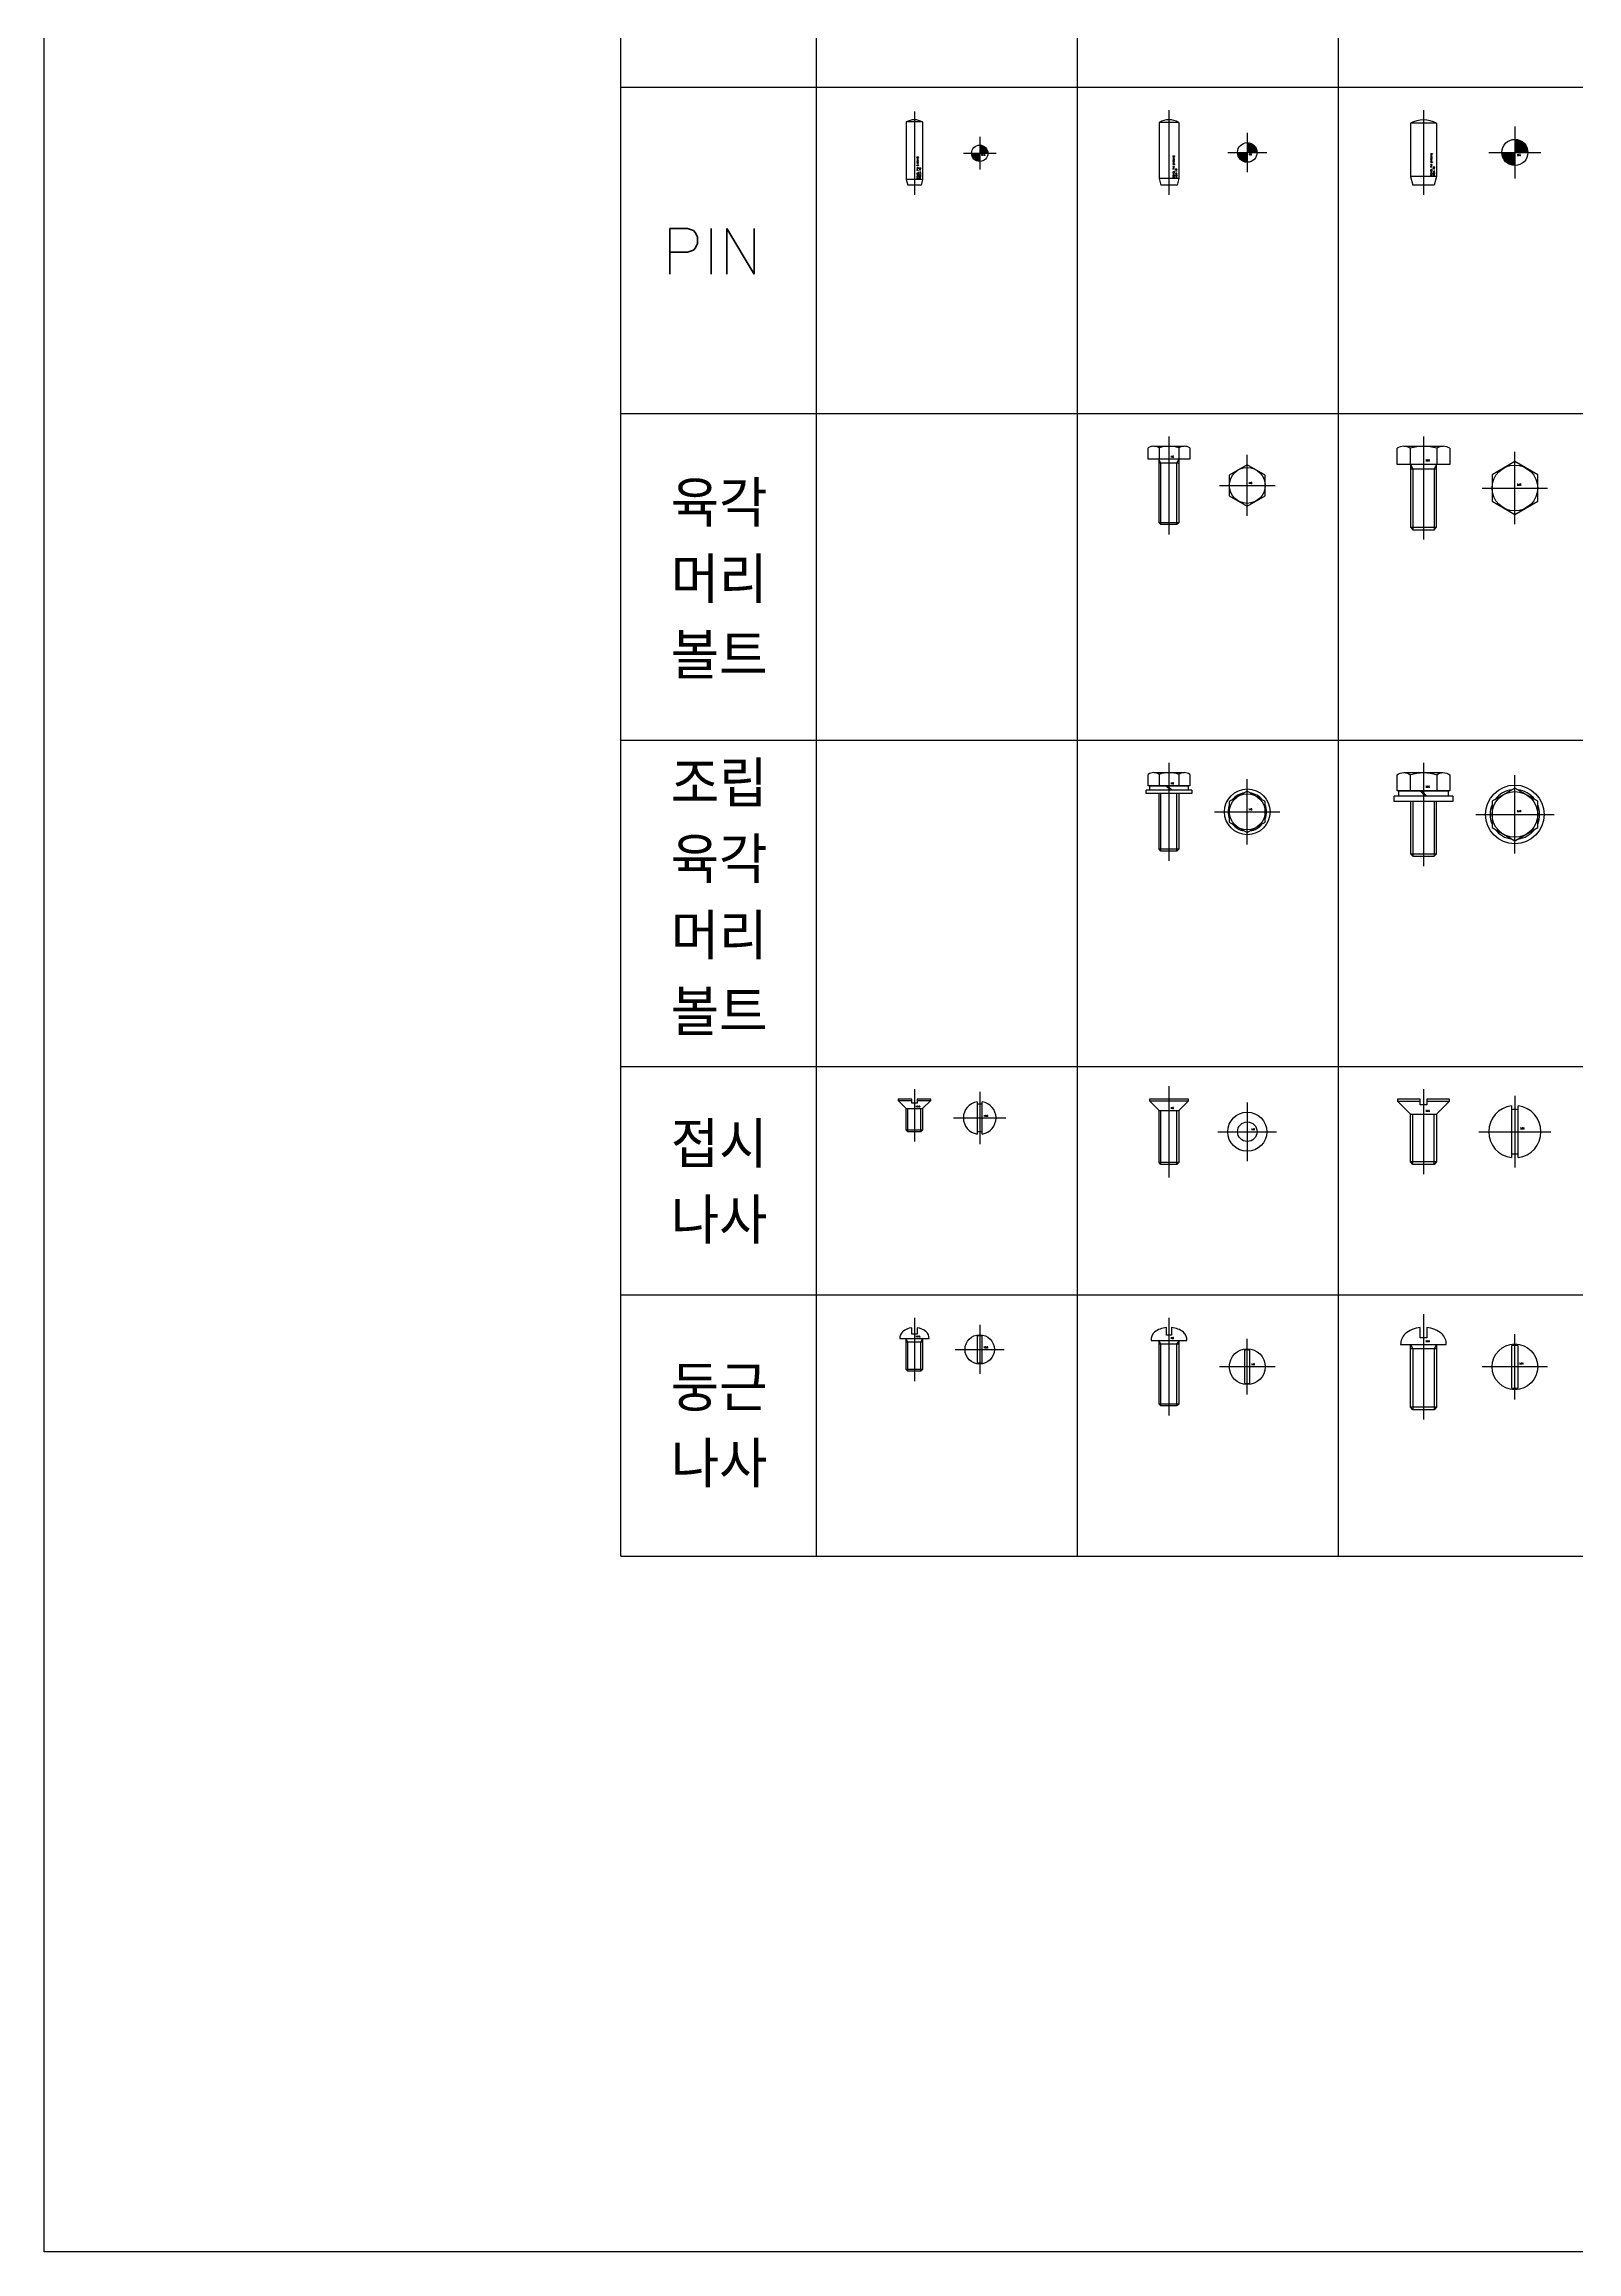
# Model space of a CAD drawing. Header units: millimetres. Extents: x -69 to 11173, y 1341 to 6119.
# Drawn here: x 2498.1 to 2732.9, y 4813.8 to 5151.9 of the extents above; entities that cross this region are included whole.
import ezdxf

# ---------------------------------------------------------------- set-up
doc = ezdxf.new("R2010")
doc.units = ezdxf.units.MM
doc.linetypes.add('CENTER', pattern=[50.8, 31.75, -6.35, 6.35, -6.35])
doc.linetypes.add('HIDDEN', pattern=[9.525, 6.35, -3.175])
for name, color, linetype in [('0N', 7, 'Continuous'), ('1', 220, 'CENTER'), ('3', 223, 'HIDDEN')]:
    doc.layers.add(name, color=color, linetype=linetype)
doc.styles.get("Standard").update_dxf_attribs({"font": 'romans.shx', "bigfont": 'whgtxt.shx'})

msp = doc.modelspace()

# ---------------------------------------------------------------- hatches: boundary and pattern name
h = msp.add_hatch(color=256)
h.paths.add_polyline_path([(2682.43952, 5136.83639), (2682.43952, 5135.33639), (2683.93952, 5135.33639, 0.414213562)])
h.paths.add_polyline_path([(2682.43952, 5135.33639), (2680.93952, 5135.33639, 0.414213562), (2682.43952, 5133.83639)])
h.paths.add_polyline_path([(2682.64921, 5135.53173), (2683.19088, 5135.53173), (2683.19088, 5135.90673), (2682.64921, 5135.90673)], flags=24)
h = msp.add_hatch(color=256)
h.paths.add_polyline_path([(2723.43952, 5137.33639), (2723.43952, 5135.33639), (2725.43952, 5135.33639, 0.414213562)])
h.paths.add_polyline_path([(2723.43952, 5135.33639), (2721.43952, 5135.33639, 0.414213562), (2723.43952, 5133.33639)])
h.paths.add_polyline_path([(2723.71911, 5135.59684), (2724.44133, 5135.59684), (2724.44133, 5136.09684), (2723.71911, 5136.09684)], flags=24)
h = msp.add_hatch(color=256)
h.paths.add_polyline_path([(2641.43952, 5136.46139), (2641.43952, 5135.21139), (2642.68952, 5135.21139, 0.414213562)])
h.paths.add_polyline_path([(2641.43952, 5135.21139), (2640.18952, 5135.21139, 0.414213562), (2641.43952, 5133.96139)])
h.paths.add_polyline_path([(2641.61426, 5135.37417), (2642.06565, 5135.37417), (2642.06565, 5135.68667), (2641.61426, 5135.68667)], flags=24)

# ---------------------------------------------------------------- linework, layer by layer
at = {"color": 8}
for p, q in [((2586.43952, 4920.33639), (2586.43952, 5497.83639)), ((2616.43952, 4920.33639), (2616.43952, 5497.83639)), ((2656.43952, 4920.33639), (2656.43952, 5497.83639)), ((2696.43952, 4920.33639), (2696.43952, 5497.83639)), ((2586.43952, 5145.33639), (3146.43952, 5145.33639)), ((2586.43952, 5095.33639), (3146.43952, 5095.33639)), ((2586.43952, 5045.33639), (3146.43952, 5045.33639)), ((2586.43952, 4995.33639), (3146.43952, 4995.33639)), ((2586.43952, 4960.33639), (3146.43952, 4960.33639)), ((2586.43952, 4920.33639), (3146.43952, 4920.33639))]:
    msp.add_line(p, q, dxfattribs=at)
for p, q in [((2630.18952, 5140.00145), (2630.18952, 5131.16972)), ((2632.68952, 5140.00145), (2630.18952, 5140.00145)), ((2632.68952, 5140.00145), (2632.68952, 5131.16972)), ((2668.93952, 5139.93447), (2668.93952, 5131.33639)), ((2671.93952, 5139.93447), (2668.93952, 5139.93447)), ((2671.93952, 5139.93447), (2671.93952, 5131.33639)), ((2707.43952, 5139.80049), (2707.43952, 5131.66972)), ((2711.43952, 5139.80049), (2707.43952, 5139.80049)), ((2711.43952, 5139.80049), (2711.43952, 5131.66972)), ((2632.68952, 5131.16972), (2630.18952, 5131.16972)), ((2630.18952, 5131.16972), (2630.41281, 5130.33639)), ((2632.46623, 5130.33639), (2630.41281, 5130.33639)), ((2632.68952, 5131.16972), (2632.46623, 5130.33639)), ((2668.93952, 5131.33639), (2669.20747, 5130.33639)), ((2671.93952, 5131.33639), (2668.93952, 5131.33639)), ((2671.67157, 5130.33639), (2669.20747, 5130.33639)), ((2671.93952, 5131.33639), (2671.67157, 5130.33639)), ((2711.43952, 5131.66972), (2707.43952, 5131.66972)), ((2707.43952, 5131.66972), (2707.79679, 5130.33639)), ((2711.08226, 5130.33639), (2707.79679, 5130.33639)), ((2711.43952, 5131.66972), (2711.08226, 5130.33639)), ((2667.26602, 5088.33639), (2667.26602, 5090.07839)), ((2668.10277, 5090.33639), (2672.77627, 5090.33639)), ((2668.93952, 5090.07839), (2668.93952, 5088.33639)), ((2671.93952, 5090.07839), (2671.93952, 5088.33639)), ((2673.61302, 5090.07839), (2673.61302, 5088.33639)), ((2705.39807, 5087.53639), (2705.39807, 5090.02378)), ((2706.40843, 5090.33639), (2712.47061, 5090.33639)), ((2707.4188, 5090.02378), (2707.4188, 5087.53639)), ((2711.46025, 5090.02378), (2711.46025, 5087.53639)), ((2713.48097, 5090.02378), (2713.48097, 5087.53639)), ((2673.61302, 5088.33639), (2667.26602, 5088.33639)), ((2668.93952, 5078.60702), (2668.93952, 5088.33639)), ((2671.93952, 5087.76763), (2668.93952, 5087.76763)), ((2671.93952, 5088.33639), (2671.93952, 5078.60702)), ((2682.43952, 5087.50989), (2679.68952, 5085.92589)), ((2685.18952, 5085.92589), (2682.43952, 5087.50989)), ((2713.48097, 5087.53639), (2705.39807, 5087.53639)), ((2707.43952, 5087.53639), (2707.43952, 5077.91528)), ((2707.43952, 5086.88014), (2711.43952, 5086.88014)), ((2711.43952, 5077.91528), (2711.43952, 5087.53639)), ((2679.68952, 5085.92589), (2679.68952, 5082.74689)), ((2679.68952, 5082.74689), (2682.43952, 5081.16289)), ((2682.43952, 5081.16289), (2685.18952, 5082.74689)), ((2685.18952, 5082.74689), (2685.18952, 5085.92589)), ((2669.21016, 5078.33639), (2668.93952, 5078.60702)), ((2671.93952, 5078.60702), (2668.93952, 5078.60702)), ((2671.66889, 5078.33639), (2669.21016, 5078.33639)), ((2671.93952, 5078.60702), (2671.66889, 5078.33639)), ((2707.43952, 5077.91528), (2707.81841, 5077.53639)), ((2707.43952, 5077.91528), (2711.43952, 5077.91528)), ((2707.81841, 5077.53639), (2711.06064, 5077.53639)), ((2711.06064, 5077.53639), (2711.43952, 5077.91528)), ((2667.26602, 5038.33639), (2667.26602, 5040.07839)), ((2668.10277, 5040.33639), (2672.77627, 5040.33639)), ((2668.93952, 5040.07839), (2668.93952, 5038.33639)), ((2671.93952, 5040.07839), (2671.93952, 5038.33639)), ((2673.61302, 5040.07839), (2673.61302, 5038.33639)), ((2706.40843, 5040.33639), (2712.47061, 5040.33639)), ((2707.4188, 5040.02378), (2707.4188, 5037.53639)), ((2711.46025, 5040.02378), (2711.46025, 5037.53639)), ((2673.93952, 5037.63639), (2666.93952, 5037.63639)), ((2666.93952, 5037.13639), (2666.93952, 5037.63639)), ((2673.93952, 5037.13639), (2666.93952, 5037.13639)), ((2673.61302, 5038.33639), (2667.26602, 5038.33639)), ((2667.48952, 5038.33639), (2673.38952, 5038.33639)), ((2667.48952, 5037.63639), (2667.48952, 5038.33639)), ((2673.38952, 5037.63639), (2667.48952, 5037.63639)), ((2668.93952, 5028.60702), (2668.93952, 5037.13639)), ((2670.67286, 5037.63639), (2669.97286, 5038.33639)), ((2670.90619, 5037.63639), (2670.20619, 5038.33639)), ((2671.93952, 5037.13639), (2671.93952, 5028.60702)), ((2673.38952, 5038.33639), (2673.38952, 5037.63639)), ((2673.93952, 5037.63639), (2673.93952, 5037.13639)), ((2682.43952, 5037.50989), (2679.68952, 5035.92589)), ((2679.68952, 5035.92589), (2679.68952, 5032.74689)), ((2685.18952, 5035.92589), (2682.43952, 5037.50989)), ((2685.18952, 5032.74689), (2685.18952, 5035.92589)), ((2704.93952, 5035.93639), (2704.93952, 5036.73639)), ((2713.93952, 5036.73639), (2704.93952, 5036.73639)), ((2713.93952, 5035.93639), (2704.93952, 5035.93639)), ((2705.63952, 5037.53639), (2713.23952, 5037.53639)), ((2705.63952, 5036.73639), (2705.63952, 5037.53639)), ((2713.23952, 5036.73639), (2705.63952, 5036.73639)), ((2707.43952, 5035.93639), (2707.43952, 5027.91528)), ((2709.70619, 5036.73639), (2708.90619, 5037.53639)), ((2709.97286, 5036.73639), (2709.17286, 5037.53639)), ((2711.43952, 5027.91528), (2711.43952, 5035.93639)), ((2713.23952, 5037.53639), (2713.23952, 5036.73639)), ((2713.93952, 5036.73639), (2713.93952, 5035.93639)), ((2679.68952, 5032.74689), (2682.43952, 5031.16289)), ((2682.43952, 5031.16289), (2685.18952, 5032.74689)), ((2669.21016, 5028.33639), (2668.93952, 5028.60702)), ((2671.93952, 5028.60702), (2668.93952, 5028.60702)), ((2671.93952, 5028.60702), (2671.66889, 5028.33639)), ((2671.66889, 5028.33639), (2669.21016, 5028.33639)), ((2707.43952, 5027.91528), (2707.81841, 5027.53639)), ((2707.43952, 5027.91528), (2711.43952, 5027.91528)), ((2707.81841, 5027.53639), (2711.06064, 5027.53639)), ((2711.06064, 5027.53639), (2711.43952, 5027.91528)), ((2628.93952, 4990.33639), (2628.93952, 4990.13639)), ((2631.03952, 4990.33639), (2628.93952, 4990.33639)), ((2628.93952, 4990.13639), (2630.18952, 4988.88639)), ((2628.93952, 4990.13639), (2631.03952, 4990.13639)), ((2630.18952, 4988.88639), (2632.68952, 4988.88639)), ((2630.18952, 4985.57996), (2630.18952, 4988.88639)), ((2631.03952, 4989.73639), (2631.03952, 4990.33639)), ((2631.83952, 4989.73639), (2631.03952, 4989.73639)), ((2631.83952, 4990.33639), (2631.83952, 4989.73639)), ((2633.93952, 4990.33639), (2631.83952, 4990.33639)), ((2631.83952, 4990.13639), (2633.93952, 4990.13639)), ((2632.68952, 4988.88639), (2633.93952, 4990.13639)), ((2632.68952, 4988.88639), (2632.68952, 4985.57996)), ((2633.93952, 4990.13639), (2633.93952, 4990.33639)), ((2641.03952, 4989.9187), (2641.03952, 4984.98312)), ((2641.83952, 4984.98312), (2641.83952, 4989.9187)), ((2667.43952, 4990.33639), (2667.43952, 4990.08639)), ((2670.03952, 4990.33639), (2667.43952, 4990.33639)), ((2667.43952, 4990.08639), (2668.93952, 4988.58639)), ((2667.43952, 4990.08639), (2670.03952, 4990.08639)), ((2668.93952, 4988.58639), (2671.93952, 4988.58639)), ((2668.93952, 4980.60702), (2668.93952, 4988.58639)), ((2673.43952, 4990.33639), (2670.03952, 4990.33639)), ((2670.03952, 4990.08639), (2673.43952, 4990.08639)), ((2671.93952, 4988.58639), (2673.43952, 4990.08639)), ((2671.93952, 4988.58639), (2671.93952, 4980.60702)), ((2673.43952, 4990.08639), (2673.43952, 4990.33639)), ((2708.93952, 4990.33639), (2705.43952, 4990.33639)), ((2705.43952, 4990.33639), (2705.43952, 4990.03639)), ((2705.43952, 4990.03639), (2708.93952, 4990.03639)), ((2705.43952, 4990.03639), (2707.43952, 4988.03639)), ((2707.43952, 4988.03639), (2711.43952, 4988.03639)), ((2707.43952, 4980.71528), (2707.43952, 4988.03639)), ((2708.93952, 4989.43639), (2708.93952, 4990.33639)), ((2709.93952, 4989.43639), (2708.93952, 4989.43639)), ((2709.93952, 4990.33639), (2709.93952, 4989.43639)), ((2713.43952, 4990.33639), (2709.93952, 4990.33639)), ((2709.93952, 4990.03639), (2713.43952, 4990.03639)), ((2711.43952, 4988.03639), (2713.43952, 4990.03639)), ((2711.43952, 4988.03639), (2711.43952, 4980.71528)), ((2713.43952, 4990.03639), (2713.43952, 4990.33639)), ((2722.93952, 4989.30502), (2722.93952, 4981.36776)), ((2723.93952, 4981.36776), (2723.93952, 4989.30502)), ((2630.43309, 4985.33639), (2630.18952, 4985.57996)), ((2632.68952, 4985.57996), (2630.18952, 4985.57996)), ((2632.44595, 4985.33639), (2630.43309, 4985.33639)), ((2632.68952, 4985.57996), (2632.44595, 4985.33639)), ((2669.21016, 4980.33639), (2668.93952, 4980.60702)), ((2671.93952, 4980.60702), (2668.93952, 4980.60702)), ((2671.66889, 4980.33639), (2669.21016, 4980.33639)), ((2671.93952, 4980.60702), (2671.66889, 4980.33639)), ((2707.81841, 4980.33639), (2707.43952, 4980.71528)), ((2711.43952, 4980.71528), (2707.43952, 4980.71528)), ((2711.06064, 4980.33639), (2707.81841, 4980.33639)), ((2711.43952, 4980.71528), (2711.06064, 4980.33639)), ((2631.03952, 4954.34813), (2631.03952, 4955.31834)), ((2631.83952, 4954.34813), (2631.03952, 4954.34813)), ((2631.83952, 4955.31834), (2631.83952, 4954.34813)), ((2670.03952, 4954.15796), (2670.03952, 4955.33363)), ((2670.83952, 4954.15796), (2670.03952, 4954.15796)), ((2670.83952, 4955.33363), (2670.83952, 4954.15796)), ((2708.93952, 4953.75509), (2708.93952, 4955.32522)), ((2709.93952, 4955.32522), (2709.93952, 4953.75509)), ((2629.18952, 4953.64813), (2633.68952, 4953.64813)), ((2630.18952, 4948.8917), (2630.18952, 4953.64813)), ((2632.68952, 4953.12625), (2630.18952, 4953.12625)), ((2632.68952, 4953.64813), (2632.68952, 4948.8917)), ((2641.03952, 4954.03002), (2641.03952, 4949.9545)), ((2641.83952, 4949.9545), (2641.83952, 4954.03002)), ((2667.68952, 4953.35796), (2673.18952, 4953.35796)), ((2668.93952, 4943.6286), (2668.93952, 4953.35796)), ((2671.93952, 4952.7892), (2668.93952, 4952.7892)), ((2671.93952, 4953.35796), (2671.93952, 4943.6286)), ((2682.03952, 4951.87822), (2682.03952, 4946.81614)), ((2682.83952, 4946.81614), (2682.83952, 4951.87822)), ((2705.93952, 4952.75509), (2712.93952, 4952.75509)), ((2707.43952, 4943.13398), (2707.43952, 4952.75509)), ((2711.43952, 4952.09884), (2707.43952, 4952.09884)), ((2709.93952, 4953.75509), (2708.93952, 4953.75509)), ((2711.43952, 4952.75509), (2711.43952, 4943.13398)), ((2722.93952, 4952.55683), (2722.93952, 4946.09125)), ((2723.93952, 4946.09125), (2723.93952, 4952.55683)), ((2630.43309, 4948.64813), (2630.18952, 4948.8917)), ((2632.68952, 4948.8917), (2630.18952, 4948.8917)), ((2632.44595, 4948.64813), (2630.43309, 4948.64813)), ((2632.68952, 4948.8917), (2632.44595, 4948.64813)), ((2671.93952, 4943.6286), (2668.93952, 4943.6286)), ((2669.21016, 4943.35796), (2668.93952, 4943.6286)), ((2671.66889, 4943.35796), (2669.21016, 4943.35796)), ((2671.93952, 4943.6286), (2671.66889, 4943.35796)), ((2711.43952, 4943.13398), (2707.43952, 4943.13398)), ((2707.81841, 4942.75509), (2707.43952, 4943.13398)), ((2711.06064, 4942.75509), (2707.81841, 4942.75509)), ((2711.43952, 4943.13398), (2711.06064, 4942.75509))]:
    msp.add_line(p, q)
msp.add_lwpolyline([(2498.09085, 5745.87219), (3426.13132, 5745.87219), (3426.13132, 4813.76463), (2498.09085, 4813.76463)], close=True)
for points in [[(2726.93952, 5081.91566), (2726.93952, 5085.95712), (2723.43952, 5087.97784), (2719.93952, 5085.95712), (2719.93952, 5081.91566), (2723.43952, 5079.89494), (2726.93952, 5081.91566)], [(2726.93952, 5031.91566), (2726.93952, 5035.95712), (2723.43952, 5037.97784), (2719.93952, 5035.95712), (2719.93952, 5031.91566), (2723.43952, 5029.89494), (2726.93952, 5031.91566)]]:
    msp.add_lwpolyline(points)
msp.add_lwpolyline([(2705.39807, 5037.53639), (2705.39807, 5040.02378, -0.309401076), (2707.4188, 5040.02378, -0.154700538), (2711.46025, 5040.02378, -0.309401076), (2713.48097, 5040.02378), (2713.48097, 5037.53639), (2705.39807, 5037.53639)], format="xyb")
for centre, radius in [((2682.43952, 5135.33639), 1.5), ((2723.43952, 5135.33639), 2), ((2641.43952, 5135.21139), 1.25), ((2682.43952, 5084.33639), 2.75), ((2723.43952, 5083.93639), 3.5), ((2682.43952, 5034.33639), 3.5), ((2682.43952, 5034.33639), 2.75), ((2723.43952, 5033.93639), 4.5), ((2723.43952, 5033.93639), 3.5), ((2641.43952, 4951.99226), 2.25), ((2682.43952, 4949.34718), 2.75), ((2723.43952, 4949.32404), 3.5)]:
    msp.add_circle(centre, radius)
for centre, radius, start, end in [((2631.43952, 5137.83639), 2.5, 60, 120), ((2670.43952, 5137.33639), 3, 60, 120), ((2709.43952, 5136.33639), 4, 60, 120), ((2668.10277, 5088.85051), 1.48588, 55.7271905, 124.2728095), ((2670.43952, 5085.83575), 4.5, 70.5287794, 109.4712206), ((2672.77627, 5088.85051), 1.48588, 55.7271905, 124.2728095), ((2706.40843, 5088.54731), 1.78908, 55.6157526, 124.3842474), ((2709.43952, 5083.649), 6.68739, 72.4120463, 107.5879537), ((2712.47061, 5088.54731), 1.78908, 55.6157526, 124.3842474), ((2668.10277, 5038.85051), 1.48588, 55.7271905, 124.2728095), ((2670.43952, 5035.83575), 4.5, 70.5287794, 109.4712206), ((2672.77627, 5038.85051), 1.48588, 55.7271905, 124.2728095), ((2682.43952, 5034.33639), 2.95, 158.7809302, 201.2190698), ((2682.43952, 5034.33639), 2.95, 98.7195487, 141.1643364), ((2682.43952, 5034.33639), 2.95, 38.8356636, 81.2804513), ((2682.43952, 5034.33639), 2.95, 338.7809302, 21.2190698), ((2723.43952, 5033.93639), 3.8, 157.0804578, 202.9195422), ((2723.43952, 5033.93639), 3.8, 97.0804578, 142.9195422), ((2723.43952, 5033.93639), 3.8, 37.0804578, 82.9195422), ((2723.43952, 5033.93639), 3.8, 337.0804578, 22.9195422), ((2682.43952, 5034.33639), 2.95, 218.8356636, 261.2804513), ((2682.43952, 5034.33639), 2.95, 278.7195487, 321.1643364), ((2723.43952, 5033.93639), 3.8, 217.0804578, 262.9195422), ((2723.43952, 5033.93639), 3.8, 277.0804578, 322.9195422), ((2641.43952, 4987.45091), 2.5, 99.2068962, 260.7931038), ((2641.43952, 4987.45091), 2.1, 79.0194246, 100.9805754), ((2641.43952, 4987.45091), 2.5, 279.2068962, 80.7931038), ((2723.43952, 4985.33639), 4, 97.1807558, 262.8192442), ((2723.43952, 4985.33639), 3.4, 81.5434807, 98.4565193), ((2723.43952, 4985.33639), 4, 277.1807558, 82.8192442), ((2641.43952, 4987.45091), 2.1, 259.0194246, 280.9805754), ((2723.43952, 4985.33639), 3.4, 261.5434807, 278.4565193), ((2630.68952, 4953.64811), 1.5, 134.9994505, 179.9992229), ((2631.3609, 4952.63753), 2.7, 96.8361032, 129.9032088), ((2631.51814, 4952.63753), 2.7, 50.0967912, 83.1638968), ((2632.18952, 4953.64811), 1.5, 0.0007771, 45.0005495), ((2641.43952, 4951.99226), 2.07665, 78.8943971, 101.1056029), ((2669.48952, 4953.35794), 1.8, 134.9994505, 179.9992229), ((2670.26223, 4952.04116), 3.3, 93.869723, 128.3048637), ((2670.61681, 4952.04116), 3.3, 51.6951363, 86.130277), ((2671.38952, 4953.35794), 1.8, 0.0007771, 45.0005495), ((2708.23952, 4952.75506), 2.3, 134.9994505, 179.9992229), ((2709.28315, 4951.1393), 4.2, 94.6929665, 129.4722376), ((2709.59589, 4951.1393), 4.2, 50.5277624, 85.3070335), ((2710.63952, 4952.75506), 2.3, 0.0007771, 45.0005495), ((2682.43952, 4949.34718), 2.56245, 81.0193721, 98.9806279), ((2723.43952, 4949.32404), 3.27123, 81.2080126, 98.7919874), ((2641.43952, 4951.99226), 2.07665, 258.8943971, 281.1056029), ((2682.43952, 4949.34718), 2.56245, 261.0193721, 278.9806279), ((2723.43952, 4949.32404), 3.27123, 261.2080126, 278.7919874)]:
    msp.add_arc(centre, radius, start, end)
at = {"layer": '0N'}
for radius in [3, 1.5]:
    msp.add_circle((2682.43952, 4985.33639), radius, dxfattribs=at)
at = {"layer": '1', "ltscale": 2}
for p, q in [((2631.43952, 5141.58639), (2631.43952, 5128.83639)), ((2670.43952, 5141.83639), (2670.43952, 5128.83639)), ((2641.43952, 5137.71139), (2641.43952, 5132.71139)), ((2682.43952, 5138.33639), (2682.43952, 5132.33639)), ((2638.93952, 5135.21139), (2643.93952, 5135.21139)), ((2679.43952, 5135.33639), (2685.43952, 5135.33639))]:
    msp.add_line(p, q, dxfattribs=at)
at = {"layer": '1', "ltscale": 3}
for p, q in [((2709.43952, 5141.83639), (2709.43952, 5128.83639)), ((2723.43952, 5139.33639), (2723.43952, 5131.33639)), ((2719.43952, 5135.33639), (2727.43952, 5135.33639)), ((2670.43952, 5091.83639), (2670.43952, 5076.83639)), ((2709.43952, 5091.83639), (2709.43952, 5076.03639)), ((2723.43952, 5078.39494), (2723.43952, 5089.47784)), ((2682.43952, 5079.66289), (2682.43952, 5089.00989)), ((2678.18952, 5084.33639), (2686.68952, 5084.33639)), ((2718.43952, 5083.93639), (2728.43952, 5083.93639)), ((2670.43952, 5041.83639), (2670.43952, 5026.83639)), ((2682.43952, 5029.33639), (2682.43952, 5039.33639)), ((2677.43952, 5034.33639), (2687.43952, 5034.33639)), ((2631.43952, 4991.83639), (2631.43952, 4983.83639)), ((2641.43952, 4991.45091), (2641.43952, 4983.45091)), ((2670.43952, 4992.33639), (2670.43952, 4978.33639)), ((2682.43952, 4989.83639), (2682.43952, 4980.83639)), ((2637.43952, 4987.45091), (2645.43952, 4987.45091)), ((2677.93952, 4985.33639), (2686.93952, 4985.33639)), ((2631.43952, 4956.83639), (2631.43952, 4947.14813)), ((2641.43952, 4955.74226), (2641.43952, 4948.24226)), ((2670.43952, 4956.83639), (2670.43952, 4941.85796)), ((2709.43952, 4957.39299), (2709.43952, 4941.25509)), ((2723.43952, 4944.32404), (2723.43952, 4954.32404)), ((2637.68952, 4951.99226), (2645.18952, 4951.99226)), ((2682.43952, 4945.09718), (2682.43952, 4953.59718)), ((2686.68952, 4949.34718), (2678.18952, 4949.34718)), ((2728.43952, 4949.32404), (2718.43952, 4949.32404))]:
    msp.add_line(p, q, dxfattribs=at)
at = {"layer": '1', "linetype": 'ByBlock'}
for p, q in [((2669.21016, 5087.76763), (2668.93952, 5088.23639)), ((2669.21016, 5078.33639), (2669.21016, 5087.76763)), ((2671.66889, 5087.76763), (2671.93952, 5088.23639)), ((2671.66889, 5078.33639), (2671.66889, 5087.76763)), ((2707.43952, 5087.53639), (2707.81841, 5086.88014)), ((2707.81841, 5086.88014), (2707.81841, 5077.53639)), ((2711.43952, 5087.53639), (2711.06064, 5086.88014)), ((2711.06064, 5086.88014), (2711.06064, 5077.53639)), ((2669.21016, 5028.33639), (2669.21016, 5037.13639)), ((2671.66889, 5028.33639), (2671.66889, 5037.13639)), ((2707.81841, 5035.93639), (2707.81841, 5027.53639)), ((2711.06064, 5035.93639), (2711.06064, 5027.53639)), ((2630.43309, 4985.33639), (2630.43309, 4988.88639)), ((2632.44595, 4985.33639), (2632.44595, 4988.88639)), ((2669.21016, 4980.33639), (2669.21016, 4988.58639)), ((2671.66889, 4980.33639), (2671.66889, 4988.58639)), ((2707.81841, 4980.33639), (2707.81841, 4988.03639)), ((2711.06064, 4980.33639), (2711.06064, 4988.03639)), ((2630.43309, 4948.64813), (2630.43309, 4953.12625)), ((2632.44595, 4948.64813), (2632.44595, 4953.12625)), ((2669.21016, 4952.7892), (2668.93952, 4953.25796)), ((2669.21016, 4943.35796), (2669.21016, 4952.7892)), ((2671.66889, 4952.7892), (2671.93952, 4953.25796)), ((2671.66889, 4943.35796), (2671.66889, 4952.7892)), ((2707.43952, 4952.75509), (2707.81841, 4952.09884)), ((2707.81841, 4952.09884), (2707.81841, 4942.75509)), ((2711.43952, 4952.75509), (2711.06064, 4952.09884)), ((2711.06064, 4952.09884), (2711.06064, 4942.75509))]:
    msp.add_line(p, q, dxfattribs=at)
at = {"layer": '1', "ltscale": 4}
for p, q in [((2709.43952, 5041.83639), (2709.43952, 5026.03639)), ((2723.43952, 5027.93639), (2723.43952, 5039.93639)), ((2717.43952, 5033.93639), (2729.43952, 5033.93639)), ((2709.43952, 4991.83639), (2709.43952, 4978.83639)), ((2723.43952, 4990.83639), (2723.43952, 4979.83639)), ((2717.93952, 4985.33639), (2728.93952, 4985.33639))]:
    msp.add_line(p, q, dxfattribs=at)
at = {"layer": '1'}
for p, q in [((2630.43309, 4953.12625), (2630.18952, 4953.54813)), ((2632.44595, 4953.12625), (2632.68952, 4953.54813))]:
    msp.add_line(p, q, dxfattribs=at)

# ---------------------------------------------------------------- texts
at = {"layer": '3'}
for s, p in [('DOWEL PIN (MISUMI)', (2632.03828, 5131.26668)), ('DOWEL PIN (MISUMI)', (2671.28828, 5131.43335)), ('DOWEL PIN (MISUMI)', (2710.78828, 5131.76668)), ('MS2.5-10', (2632.42421, 5131.29381)), ('MS3-10', (2671.67421, 5131.46048)), ('MS4-10', (2711.17421, 5131.79381))]:
    msp.add_text(s, height=0.25, rotation=90, dxfattribs=at).set_placement(p)
for s, height, p in [('%%c2.5', 0.208333, (2641.66635, 5134.85609)), ('%%c3', 0.25, (2682.71171, 5134.91003)), ('%%c4', 0.333333, (2723.80244, 5134.76791)), ('M3', 0.25, (2670.71171, 5088.59423)), ('M4', 0.333333, (2709.80244, 5088.01351)), ('M3', 0.25, (2682.71171, 5084.59423)), ('M4', 0.333333, (2723.80244, 5084.28017)), ('M3', 0.25, (2670.71171, 5038.59423)), ('M4', 0.333333, (2709.80244, 5038.01351)), ('M3', 0.25, (2682.71171, 5034.59423)), ('M4', 0.333333, (2723.80244, 5034.28017)), ('M2.5', 0.208333, (2631.66635, 4989.10126)), ('M2.5', 0.208333, (2642.06635, 4987.66577)), ('M3', 0.25, (2670.71171, 4988.84423)), ('M4', 0.333333, (2709.80244, 4988.38017)), ('M3', 0.25, (2683.11171, 4985.59423)), ('M4', 0.333333, (2724.30244, 4985.68017)), ('M2.5', 0.208333, (2631.66635, 4953.863)), ('M2.5', 0.208333, (2642.06635, 4952.20713)), ('M3', 0.25, (2670.71171, 4953.6158)), ('M4', 0.333333, (2709.80244, 4953.09887)), ('M3', 0.25, (2683.11171, 4949.60502)), ('M4', 0.333333, (2724.15739, 4949.66782))]:
    msp.add_text(s, height=height, dxfattribs=at).set_placement(p)
at = {"layer": '3', "color": 7}
for s, p in [('PIN', (2592.77722, 5116.70821)), ('육각', (2594.11055, 5078.00285)), ('머리', (2594.11055, 5066.33619)), ('볼트', (2594.11055, 5054.66952)), ('조립', (2594.11055, 5035.06649)), ('육각', (2594.11055, 5023.39983)), ('머리', (2594.11055, 5011.73316)), ('볼트', (2594.11055, 5000.06649)), ('접시', (2594.11055, 4979.81579)), ('나사', (2594.11055, 4968.14912)), ('둥근', (2594.11055, 4942.51436)), ('나사', (2594.11055, 4930.84769))]:
    msp.add_text(s, height=7, dxfattribs=at).set_placement(p)

doc.saveas('drawing.dxf')
